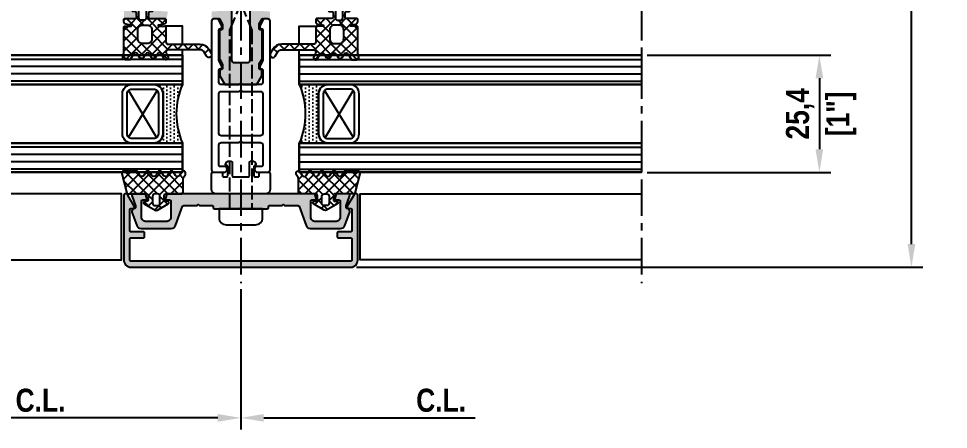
# Model space of a CAD drawing. Header units: millimetres. Extents: x -17234 to -8874, y -2869 to 1211.
# Drawn here: x -13308.9 to -13106.9, y -743.9 to -654.7 of the extents above; entities that cross this region are included whole.
import ezdxf

# ---------------------------------------------------------------- set-up
doc = ezdxf.new("R2010")
doc.units = ezdxf.units.MM
for name, pattern in [('ACAD_ISO07W100', [3, 0, -3]), ('AM_ISO02W050x2', [3.75, 3, -0.75]), ('CENTER', [50.8, 31.75, -6.35, 6.35, -6.35])]:
    doc.linetypes.add(name, pattern=pattern)
doc.layers.get('Defpoints').update_dxf_attribs({"linetype": 'ACAD_ISO07W100', "true_color": 0x105689})
for name, color, linetype in [('Centerline', 6, 'CENTER'), ('Dim', 5, 'Continuous'), ('Gasket EPDM', 32, 'Continuous'), ('Gasket Silicone', 20, 'Continuous'), ('Glass', 4, 'Continuous'), ('Profile', 1, 'Continuous'), ('Profile View', 9, 'Continuous'), ('PVC Spacer', 3, 'Continuous'), ('Screw', 9, 'Continuous'), ('Thermal Break', 3, 'Continuous')]:
    doc.layers.add(name, color=color, linetype=linetype)
doc.styles.add('TXT', font='techb___.ttf')
doc.dimstyles.new('ISO-25$0', dxfattribs={"dimtxt": 2.5, "dimasz": 2.5, "dimexe": 1.25, "dimexo": 0.625, "dimtad": 1, "dimtxsty": 'TXT', "dimcen": 2.5, "dimclrd": 5, "dimclre": 5, "dimclrt": 2, "dimadec": 0, "dimazin": 0, "dimtfac": 1, "dimtmove": 0, "dimatfit": 3, "dimfxl": 1, "dimarcsym": 0})

# ---------------------------------------------------------------- blocks, each defined once
blk = doc.blocks.new('*U4')
at = {"layer": 'Glass', "ltscale": 0.5}
h = blk.add_hatch(dxfattribs=at)
h.set_pattern_fill('ANSI31', color=5, scale=0.5, angle=45)
h.set_pattern_definition([(90, (0, -0.7), (-1.5875, 3e-16), [])])
h.paths.add_polyline_path([(0, 74.3), (6.35, 74.3), (6.35, 0), (0, 0)])
h.paths.add_polyline_path([(25.4, 0), (19.05, 0), (19.05, 74.3), (25.4, 74.3)])
at = {"layer": 'Glass'}
h = blk.add_hatch(dxfattribs=at)
h.set_pattern_fill('DOTS', color=9, scale=0.5)
h.set_pattern_definition([(0, (-1613.78865, -1630.7913), (0.396875, 0.79375), [0, -0.79375])])
h.paths.add_polyline_path([(17.05, 4.2), (8.35, 4.2, -0.414214), (6.35, 6.2), (6.35, 0, -0.20587), (19.05, 0), (19.05, 6.2, -0.414214)])
at = {"layer": 'Defpoints', "linetype": 'ByBlock', "ltscale": 0.5}
for points in [[(0, 74.3), (6.35, 74.3), (6.35, 0), (0, 0)], [(25.4, 0), (19.05, 0), (19.05, 74.3), (25.4, 74.3)]]:
    blk.add_lwpolyline(points, close=True, dxfattribs=at)
at = {"layer": 'Glass'}
for points in [[(0, 74.3), (0, 0), (6.35, 0), (6.35, 74.3)], [(19.05, 74.3), (19.05, 0), (25.4, 0), (25.4, 74.3)]]:
    blk.add_lwpolyline(points, dxfattribs=at)
at = {"layer": 'Glass', "color": 3}
for points in [[(19.05, 6.2), (19.05, 11, 0.414214), (17.05, 13), (8.35, 13, 0.414214), (6.35, 11), (6.35, 6.2, 0.414214), (8.35, 4.2), (17.05, 4.2, 0.414214)], [(18.05, 6.2), (18.05, 11, 0.414214), (17.05, 12), (8.35, 12, 0.414214), (7.35, 11), (7.35, 6.2, 0.414214), (8.35, 5.2), (17.05, 5.2, 0.414214)]]:
    blk.add_lwpolyline(points, format="xyb", close=True, dxfattribs=at)
at = {"layer": 'Glass', "color": 9}
for points in [[(7.64, 5.49), (17.76, 11.71)], [(7.64, 11.71), (17.86, 5.62)]]:
    blk.add_lwpolyline(points, dxfattribs=at)
blk.add_lwpolyline([(6.35, 0, -0.20587), (19.05, 0), (19.05, 6.2, -0.414214), (17.05, 4.2), (8.35, 4.2, -0.414214), (6.35, 6.2)], format="xyb", close=True, dxfattribs=at)
blk = doc.blocks.new('*D40')
at = {"layer": 'Defpoints', "color": 0, "transparency": 16777216}
for p in [(-13173.6, -556.26), (-13114.97, -556.26), (-13236.7, -708.66)]:
    blk.add_point(p, dxfattribs=at)
at = {"layer": 'Dim', "color": 5, "lineweight": -2, "transparency": 16777216}
for p, q in [((-13172.35, -556.26), (-13112.47, -556.26)), ((-13114.97, -703.66), (-13114.97, -561.26)), ((-13235.45, -708.66), (-13112.47, -708.66))]:
    blk.add_line(p, q, dxfattribs=at)
at = {"layer": 'Dim', "color": 5, "transparency": 16777216}
for points in [[(-13115.8, -561.26), (-13114.14, -561.26), (-13114.97, -556.26)], [(-13115.8, -703.66), (-13114.14, -703.66), (-13114.97, -708.66)]]:
    blk.add_solid(points, dxfattribs=at)
at = {"layer": 'Dim', "color": 2, "transparency": 16777216, "char_height": 5, "attachment_point": 5, "rotation": 90, "style": 'TXT'}
for s, insert in [('152,4', (-13119.16, -632.46)), ('[6"]', (-13110.22, -632.46))]:
    blk.add_mtext(s, dxfattribs=dict(at, insert=insert))
blk = doc.blocks.new('*D42')
at = {"layer": 'Defpoints', "color": 0, "ltscale": 0.5, "transparency": 16777216}
for p in [(-13347.6, -712.16), (-13260.6, -712.16), (-13347.6, -741.36)]:
    blk.add_point(p, dxfattribs=at)
at = {"layer": 'Dim', "color": 5, "lineweight": -2, "ltscale": 0.5, "transparency": 16777216}
for p, q in [((-13260.6, -713.41), (-13260.6, -743.86)), ((-13265.6, -741.36), (-13311.47, -741.36))]:
    blk.add_line(p, q, dxfattribs=at)
at = {"layer": 'Dim', "color": 5, "ltscale": 0.5, "transparency": 16777216}
blk.add_solid([(-13265.6, -740.53), (-13265.6, -742.2), (-13260.6, -741.36)], dxfattribs=at)
at = {"layer": 'Dim', "color": 2, "ltscale": 0.5, "transparency": 16777216, "insert": (-13304.1, -737.57), "char_height": 5, "attachment_point": 5, "style": 'TXT'}
blk.add_mtext('C.L.', dxfattribs=at)
blk = doc.blocks.new('*D41')
at = {"layer": 'Defpoints', "color": 0, "ltscale": 0.5, "transparency": 16777216}
for p in [(-13260.6, -712.16), (-13173.6, -712.16), (-13173.6, -741.36)]:
    blk.add_point(p, dxfattribs=at)
at = {"layer": 'Dim', "color": 5, "lineweight": -2, "ltscale": 0.5, "transparency": 16777216}
for p, q in [((-13260.6, -713.41), (-13260.6, -743.86)), ((-13255.6, -741.36), (-13209.72, -741.36))]:
    blk.add_line(p, q, dxfattribs=at)
at = {"layer": 'Dim', "color": 5, "ltscale": 0.5, "transparency": 16777216}
blk.add_solid([(-13255.6, -740.53), (-13255.6, -742.2), (-13260.6, -741.36)], dxfattribs=at)
at = {"layer": 'Dim', "color": 2, "ltscale": 0.5, "transparency": 16777216, "insert": (-13217.1, -737.57), "char_height": 5, "attachment_point": 5, "style": 'TXT'}
blk.add_mtext('C.L.', dxfattribs=at)
blk = doc.blocks.new('*D43')
at = {"layer": 'Defpoints', "color": 0, "transparency": 16777216}
for p in [(-13173.6, -662.69), (-13173.6, -688.09), (-13134.96, -688.09)]:
    blk.add_point(p, dxfattribs=at)
at = {"layer": 'Dim', "color": 5, "lineweight": -2, "transparency": 16777216}
for p, q in [((-13172.35, -662.69), (-13132.46, -662.69)), ((-13134.96, -667.69), (-13134.96, -683.09)), ((-13172.35, -688.09), (-13132.46, -688.09))]:
    blk.add_line(p, q, dxfattribs=at)
at = {"layer": 'Dim', "color": 5, "transparency": 16777216}
for points in [[(-13135.79, -667.69), (-13134.13, -667.69), (-13134.96, -662.69)], [(-13135.79, -683.09), (-13134.13, -683.09), (-13134.96, -688.09)]]:
    blk.add_solid(points, dxfattribs=at)
at = {"layer": 'Dim', "color": 2, "transparency": 16777216, "char_height": 5, "attachment_point": 5, "rotation": 90, "style": 'TXT'}
for s, insert in [('25,4', (-13139.15, -675.39)), ('[1"]', (-13130.21, -675.39))]:
    blk.add_mtext(s, dxfattribs=dict(at, insert=insert))
blk = doc.blocks.new('EGG - 01')
at = {"layer": 'Gasket EPDM', "ltscale": 0.5}
h = blk.add_hatch(dxfattribs=at)
h.set_pattern_fill('ANSI37', color=5, scale=0.5, style=0)
h.set_pattern_definition([(45, (16931.764, 552.2421), (-1.12253202, 1.12253202), []), (135, (16931.764, 552.2421), (-1.12253202, -1.12253202), [])])
edge = h.paths.add_edge_path()
edge.add_arc((7, -0.75), 0.5, 300, 420)
edge.add_line((7.25, -0.31), (6.52, 0.11))
edge.add_arc((6.77, 0.54), 0.5, 120, 240, ccw=False)
edge.add_line((6.52, 0.98), (7.25, 1.4))
edge.add_arc((7, 1.83), 0.5, 300, 420)
edge.add_line((7.25, 2.26), (6.52, 2.69))
edge.add_arc((6.77, 3.12), 0.5, 120, 240, ccw=False)
edge.add_line((6.52, 3.55), (7.25, 3.98))
edge.add_arc((7, 4.41), 0.5, 300, 360)
edge.add_line((7.5, 4.41), (7.5, 7))
edge.add_arc((7, 7), 0.5, 0, 105)
edge.add_line((6.87, 7.48), (2.69, 6.36))
edge.add_arc((2.75, 6.12), 0.25, 105, 180)
edge.add_line((2.5, 6.12), (2.5, 2))
edge.add_arc((2.25, 2), 0.25, 270, 360, ccw=False)
edge.add_line((2.25, 1.75), (1.17, 1.75))
edge.add_arc((1.17, 2), 0.25, 180, 270, ccw=False)
edge.add_line((0.92, 2), (0.92, 2.45))
edge.add_arc((0.62, 2.45), 0.3, 0, 150)
edge.add_line((0.36, 2.6), (-1, 0.25))
edge.add_arc((-0.57, 0), 0.5, 150, 210)
edge.add_line((-1, -0.25), (0.36, -2.6))
edge.add_arc((0.62, -2.45), 0.3, 210, 360)
edge.add_line((0.92, -2.45), (0.92, -2))
edge.add_arc((1.17, -2), 0.25, 90, 180, ccw=False)
edge.add_line((1.17, -1.75), (2.25, -1.75))
edge.add_arc((2.25, -2), 0.25, 0, 90, ccw=False)
edge.add_line((2.5, -2), (2.5, -5.38))
edge.add_arc((3, -5.38), 0.5, 180, 270)
edge.add_line((3, -5.88), (5.83, -5.88))
edge.add_arc((5.83, -6.38), 0.5, 60, 90, ccw=False)
edge.add_line((6.08, -5.94), (6.75, -6.33))
edge.add_arc((7, -5.9), 0.5, 240, 420)
edge.add_line((7.25, -5.47), (6.52, -5.05))
edge.add_arc((6.77, -4.61), 0.5, 120, 240, ccw=False)
edge.add_line((6.52, -4.18), (7.25, -3.76))
edge.add_arc((7, -3.32), 0.5, 300, 420)
edge.add_line((7.25, -2.89), (6.52, -2.47))
edge.add_arc((6.77, -2.03), 0.5, 120, 240, ccw=False)
edge.add_line((6.52, -1.6), (7.25, -1.18))
edge = h.paths.add_edge_path(flags=16)
edge.add_arc((0.5, -0.3), 0.5, 180, 270)
edge.add_line((0.5, -0.8), (2.01, -0.8))
edge.add_arc((2.01, -0.3), 0.5, 270, 360)
edge.add_line((2.51, -0.3), (2.51, 0.3))
edge.add_arc((2.01, 0.3), 0.5, 0, 90)
edge.add_line((2.01, 0.8), (0.5, 0.8))
edge.add_arc((0.5, 0.3), 0.5, 90, 180)
edge.add_line((0, 0.3), (0, -0.3))
for points in [[(7.25, -1.18, 0.57735), (7.25, -0.31), (6.52, 0.11, -0.57735), (6.52, 0.98), (7.25, 1.4, 0.57735), (7.25, 2.26), (6.52, 2.69, -0.57735), (6.52, 3.55), (7.25, 3.98, 0.267949), (7.5, 4.41), (7.5, 7, 0.493145), (6.87, 7.48), (2.69, 6.36, 0.339454), (2.5, 6.12), (2.5, 2, -0.414214), (2.25, 1.75), (1.17, 1.75, -0.414214), (0.92, 2), (0.92, 2.45, 0.767327), (0.36, 2.6), (-1, 0.25, 0.267949), (-1, -0.25), (0.36, -2.6, 0.767327), (0.92, -2.45), (0.92, -2, -0.414214), (1.17, -1.75), (2.25, -1.75, -0.414214), (2.5, -2), (2.5, -5.38, 0.414214), (3, -5.88), (5.83, -5.88, -0.131652), (6.08, -5.94), (6.75, -6.33, 1), (7.25, -5.47), (6.52, -5.05, -0.57735), (6.52, -4.18), (7.25, -3.76, 0.57735), (7.25, -2.89), (6.52, -2.47, -0.57735), (6.52, -1.6)], [(0, -0.3, 0.414214), (0.5, -0.8), (2.01, -0.8, 0.414214), (2.51, -0.3), (2.51, 0.3, 0.414214), (2.01, 0.8), (0.5, 0.8, 0.414214), (0, 0.3)]]:
    blk.add_lwpolyline(points, format="xyb", close=True, dxfattribs=at)
blk = doc.blocks.new('GG - 01')
at = {"layer": 'Gasket EPDM', "ltscale": 0.5}
h = blk.add_hatch(dxfattribs=at)
h.set_pattern_fill('ANSI37', color=5, scale=0.5, style=0)
h.set_pattern_definition([(45, (16923.136, 487.5036), (-1.12253202, 1.12253202), []), (135, (16923.136, 487.5036), (-1.12253202, -1.12253202), [])])
edge = h.paths.add_edge_path(flags=16)
edge.add_arc((-2.46, -4.83), 1, -90, 0, ccw=False)
edge.add_line((-2.46, -5.83), (-4.47, -5.83))
edge.add_arc((-4.47, -4.83), 1, 180, 270, ccw=False)
edge.add_line((-5.47, -4.83), (-5.47, -3.8))
edge.add_arc((-4.47, -3.8), 1, 90, 180, ccw=False)
edge.add_line((-4.47, -2.8), (-2.46, -2.8))
edge.add_arc((-2.46, -3.8), 1, 0, 90, ccw=False)
edge.add_line((-1.46, -3.8), (-1.46, -4.83))
edge = h.paths.add_edge_path()
edge.add_arc((-8, -7.46), 0.5, 300, 420)
edge.add_line((-7.75, -7.03), (-8.48, -6.6))
edge.add_arc((-8.23, -6.17), 0.5, 120, 240, ccw=False)
edge.add_line((-8.48, -5.74), (-7.75, -5.31))
edge.add_arc((-8, -4.88), 0.5, 300, 420)
edge.add_line((-7.75, -4.45), (-8.48, -4.03))
edge.add_arc((-8.23, -3.59), 0.5, 120, 240, ccw=False)
edge.add_line((-8.48, -3.16), (-7.75, -2.74))
edge.add_arc((-8, -2.3), 0.5, 300, 420)
edge.add_line((-7.75, -1.87), (-8.87, -1.22))
edge.add_arc((-8.75, -1), 0.25, 180, 240, ccw=False)
edge.add_line((-9, -1), (-9, 0))
edge.add_arc((-8.5, 0), 0.5, 75, 180, ccw=False)
edge.add_line((-8.37, 0.48), (-7.53, 0.26))
edge.add_arc((-7.47, 0.5), 0.25, 255, 270)
edge.add_line((-7.47, 0.25), (-1.91, 0.25))
edge.add_arc((-1.91, 0), 0.25, 0, 90, ccw=False)
edge.add_line((-1.66, 0), (-1.66, -1.36))
edge.add_arc((-1.56, -1.36), 0.1, 180, 350)
edge.add_line((-1.46, -1.37), (-1.24, -0.16))
edge.add_arc((-0.75, -0.25), 0.5, 90, 170, ccw=False)
edge.add_line((-0.75, 0.25), (-0.25, 0.25))
edge.add_arc((-0.25, 0), 0.25, 0, 90, ccw=False)
edge.add_line((0, 0), (0, -2.25))
edge.add_arc((0.25, -2.25), 0.25, 180, 270)
edge.add_line((0.25, -2.5), (1.2, -2.5))
edge.add_arc((1.2, -2.24), 0.258, 269.7084, 358.2435)
edge.add_line((1.46, -2.25), (1.46, -1.8))
edge.add_arc((1.76, -1.8), 0.3, 30, 180, ccw=False)
edge.add_line((2.02, -1.65), (3.12, -3.55))
edge.add_arc((2.69, -3.8), 0.5, -30, 30, ccw=False)
edge.add_line((3.12, -4.05), (2.02, -5.95))
edge.add_arc((1.76, -5.8), 0.3, 180, 330, ccw=False)
edge.add_line((1.46, -5.8), (1.46, -5.35))
edge.add_arc((1.2, -5.36), 0.258, 1.7565, 90.2916)
edge.add_line((1.2, -5.1), (0.25, -5.1))
edge.add_arc((0.25, -5.35), 0.25, 90, 180)
edge.add_line((0, -5.35), (0, -8.63))
edge.add_arc((-0.25, -8.63), 0.25, -90, 0, ccw=False)
edge.add_line((-0.25, -8.88), (-0.75, -8.88))
edge.add_arc((-0.75, -8.38), 0.5, 190, 270, ccw=False)
edge.add_line((-1.24, -8.46), (-1.46, -7.25))
edge.add_arc((-1.56, -7.27), 0.1, 10, 180)
edge.add_line((-1.66, -7.27), (-1.66, -8.63))
edge.add_arc((-1.91, -8.63), 0.25, -90, 0, ccw=False)
edge.add_line((-1.91, -8.88), (-5.1, -8.88))
edge.add_arc((-5.1, -9.38), 0.5, 90, 180)
edge.add_line((-5.6, -9.38), (-5.6, -16.31))
edge.add_arc((-7.8, -16.31), 2.2, 300, 360, ccw=False)
edge.add_line((-6.7, -18.21), (-7.58, -18.72))
edge.add_arc((-7.88, -18.2), 0.6, 120, 300, ccw=False)
edge.add_line((-8.18, -17.68), (-7.3, -17.17))
edge.add_arc((-7.8, -16.31), 1, 300, 360)
edge.add_line((-6.8, -16.31), (-6.8, -9.38))
edge.add_arc((-7.3, -9.38), 0.5, 360, 450)
edge.add_line((-7.3, -8.88), (-7.32, -8.88))
edge.add_arc((-7.32, -9.38), 0.5, 90, 120)
edge.add_line((-7.57, -8.94), (-8.25, -9.33))
edge.add_arc((-8.5, -8.9), 0.5, 120, 300, ccw=False)
edge.add_line((-8.75, -8.47), (-7.75, -7.89))
edge = h.paths.add_edge_path(flags=16)
edge.add_arc((1.62, -4.1), 0.5, -90, 0, ccw=False)
edge.add_line((1.62, -4.6), (0.11, -4.6))
edge.add_arc((0.11, -4.1), 0.5, 180, 270, ccw=False)
edge.add_line((-0.39, -4.1), (-0.39, -3.5))
edge.add_arc((0.11, -3.5), 0.5, 90, 180, ccw=False)
edge.add_line((0.11, -3), (1.62, -3))
edge.add_arc((1.62, -3.5), 0.5, 0, 90, ccw=False)
edge.add_line((2.12, -3.5), (2.12, -4.1))
blk.add_lwpolyline([(-7.75, -7.89, 0.57735), (-7.75, -7.03), (-8.48, -6.6, -0.57735), (-8.48, -5.74), (-7.75, -5.31, 0.57735), (-7.75, -4.45), (-8.48, -4.03, -0.57735), (-8.48, -3.16), (-7.75, -2.74, 0.57735), (-7.75, -1.87), (-8.87, -1.22, -0.267949), (-9, -1), (-9, 0), (-9, 0, -0.493145), (-8.37, 0.48), (-7.53, 0.26, 0.065543), (-7.47, 0.25), (-1.91, 0.25, -0.414214), (-1.66, 0), (-1.66, -1.36, 0.916331), (-1.46, -1.37), (-1.24, -0.16, -0.36397), (-0.75, 0.25), (-0.25, 0.25, -0.414214), (0, 0), (0, -2.25, 0.414214), (0.25, -2.5), (1.2, -2.5, 0.406745), (1.46, -2.25), (1.46, -1.8, -0.767327), (2.02, -1.65), (3.12, -3.55, -0.267949), (3.12, -4.05), (2.02, -5.95, -0.767327), (1.46, -5.8), (1.46, -5.35, 0.406745), (1.2, -5.1), (0.25, -5.1, 0.414214), (0, -5.35), (0, -8.63, -0.414214), (-0.25, -8.88), (-0.75, -8.88, -0.36397), (-1.24, -8.46), (-1.46, -7.25, 0.916331), (-1.66, -7.27), (-1.66, -8.63, -0.414214), (-1.91, -8.88), (-5.1, -8.88, 0.414214), (-5.6, -9.38), (-5.6, -16.31, -0.267949), (-6.7, -18.21), (-7.58, -18.72, -1), (-8.18, -17.68), (-7.3, -17.17, 0.267949), (-6.8, -16.31), (-6.8, -9.38, 0.414214), (-7.3, -8.88), (-7.32, -8.88, 0.131652), (-7.57, -8.94), (-8.25, -9.33, -1), (-8.75, -8.47), (-8.75, -8.47), (-7.75, -7.89, 0.267949)], format="xyb", dxfattribs=at)
for points in [[(-1.46, -4.83, -0.414214), (-2.46, -5.83), (-4.47, -5.83, -0.414214), (-5.47, -4.83), (-5.47, -3.8, -0.414214), (-4.47, -2.8), (-2.46, -2.8, -0.414214), (-1.46, -3.8)], [(2.12, -4.1, -0.414214), (1.62, -4.6), (0.11, -4.6, -0.414214), (-0.39, -4.1), (-0.39, -3.5, -0.414214), (0.11, -3), (1.62, -3, -0.414214), (2.12, -3.5)]]:
    blk.add_lwpolyline(points, format="xyb", close=True, dxfattribs=at)

msp = doc.modelspace()

# ---------------------------------------------------------------- hatches: boundary and pattern name
at = {"layer": 'Gasket Silicone', "ltscale": 0.5}
h = msp.add_hatch(color=1, dxfattribs=at)
h.dxf.hatch_style = 1
edge = h.paths.add_edge_path()
edge.add_line((-13272.062, -650.186), (-13271.709, -649.832))
edge.add_line((-13271.709, -649.832), (-13271.355, -650.186))
edge.add_arc((-13271.355, -649.936), 0.25, 269.98645, 270)
edge.add_line((-13271.355, -650.186), (-13265.846, -650.186))
edge.add_arc((-13265.846, -650.436), 0.25, 0, 90, ccw=False)
edge.add_line((-13265.596, -650.436), (-13265.596, -652.936))
edge.add_arc((-13265.846, -652.936), 0.25, -90, 0, ccw=False)
edge.add_line((-13265.846, -653.186), (-13266.696, -653.186))
edge.add_arc((-13266.696, -653.436), 0.25, 90, 180)
edge.add_line((-13266.946, -653.436), (-13266.946, -654.436))
edge.add_arc((-13266.696, -654.436), 0.25, 180, 270)
edge.add_line((-13266.696, -654.686), (-13265.458, -654.686))
edge.add_arc((-13265.458, -654.936), 0.25, 30, 90, ccw=False)
edge.add_line((-13265.241, -654.811), (-13264.612, -655.9))
edge.add_arc((-13264.829, -656.025), 0.25, 0, 30, ccw=False)
edge.add_line((-13264.579, -656.025), (-13264.579, -656.913))
edge.add_arc((-13264.829, -656.913), 0.25, -90, 0, ccw=False)
edge.add_line((-13264.829, -657.163), (-13264.946, -657.163))
edge.add_arc((-13264.946, -657.413), 0.25, 90, 180)
edge.add_line((-13265.196, -657.413), (-13265.196, -663.472))
edge.add_arc((-13264.946, -663.472), 0.25, 180, 210)
edge.add_line((-13265.163, -663.597), (-13264.612, -664.55))
edge.add_arc((-13264.829, -664.675), 0.25, 0, 30, ccw=False)
edge.add_line((-13264.579, -664.675), (-13264.579, -665.56))
edge.add_arc((-13264.829, -665.56), 0.25, -90, 0, ccw=False)
edge.add_line((-13264.829, -665.81), (-13264.929, -665.81))
edge.add_arc((-13264.929, -666.06), 0.25, 90, 180)
edge.add_line((-13265.179, -666.06), (-13265.179, -667.054))
edge.add_arc((-13264.929, -667.054), 0.25, 180, 210.00001)
edge.add_line((-13265.145, -667.179), (-13264.145, -668.911))
edge.add_arc((-13263.929, -668.786), 0.25, 210, 270)
edge.add_line((-13263.929, -669.036), (-13260.95, -669.036))
edge.add_line((-13260.95, -669.036), (-13260.596, -668.682))
edge.add_line((-13260.596, -668.682), (-13260.242, -669.036))
edge.add_line((-13260.242, -669.036), (-13257.263, -669.036))
edge.add_arc((-13257.263, -668.786), 0.25, 270, 330)
edge.add_line((-13257.047, -668.911), (-13256.047, -667.179))
edge.add_arc((-13256.263, -667.054), 0.25, 330, 360)
edge.add_line((-13256.013, -667.054), (-13256.013, -666.06))
edge.add_arc((-13256.263, -666.06), 0.25, 0, 90)
edge.add_line((-13256.263, -665.81), (-13256.363, -665.81))
edge.add_arc((-13256.363, -665.56), 0.25, 180, 270, ccw=False)
edge.add_line((-13256.613, -665.56), (-13256.613, -664.672))
edge.add_arc((-13256.363, -664.672), 0.25, 150, 180, ccw=False)
edge.add_line((-13256.58, -664.547), (-13256.03, -663.594))
edge.add_arc((-13256.246, -663.469), 0.25, 330, 360)
edge.add_line((-13255.996, -663.469), (-13255.996, -657.413))
edge.add_arc((-13256.246, -657.413), 0.25, 0, 90)
edge.add_line((-13256.246, -657.163), (-13256.363, -657.163))
edge.add_arc((-13256.363, -656.913), 0.25, 180, 270, ccw=False)
edge.add_line((-13256.613, -656.913), (-13256.613, -656.025))
edge.add_arc((-13256.363, -656.025), 0.25, 150, 180, ccw=False)
edge.add_line((-13256.58, -655.9), (-13255.951, -654.811))
edge.add_arc((-13255.735, -654.936), 0.25, 90, 150, ccw=False)
edge.add_line((-13255.735, -654.686), (-13254.496, -654.686))
edge.add_arc((-13254.496, -654.436), 0.25, 270, 360)
edge.add_line((-13254.246, -654.436), (-13254.246, -653.436))
edge.add_arc((-13254.496, -653.436), 0.25, 0, 90)
edge.add_line((-13254.496, -653.186), (-13255.346, -653.186))
edge.add_arc((-13255.346, -652.936), 0.25, 180, 270, ccw=False)
edge.add_line((-13255.596, -652.936), (-13255.594, -650.216))
edge.add_arc((-13255.844, -650.215), 0.25, 359.94922, 405)
edge.add_line((-13255.667, -650.039), (-13258.697, -647.009))
edge.add_arc((-13258.873, -647.186), 0.25, 45, 90)
edge.add_line((-13258.873, -646.936), (-13263.346, -646.936))
edge.add_arc((-13263.324, -646.664), 0.273, 181.95567, 265.27416, ccw=False)
edge.add_line((-13263.596, -646.673), (-13263.596, -646.186))
edge.add_arc((-13263.846, -646.186), 0.25, 360, 450)
edge.add_line((-13263.846, -645.936), (-13264.846, -645.936))
edge.add_arc((-13264.846, -646.186), 0.25, 90, 180)
edge.add_line((-13265.096, -646.186), (-13265.096, -646.673))
edge.add_arc((-13265.368, -646.664), 0.273, 274.72584, 358.04433, ccw=False)
edge.add_line((-13265.346, -646.936), (-13266.313, -646.936))
edge.add_arc((-13266.313, -646.686), 0.25, 240, 269.93126, ccw=False)
edge.add_line((-13266.438, -646.902), (-13268.054, -645.969))
edge.add_arc((-13268.179, -646.186), 0.25, 60, 90)
edge.add_line((-13268.179, -645.936), (-13282.996, -645.936))
edge.add_arc((-13282.996, -645.436), 0.5, 180, 270, ccw=False)
edge.add_line((-13283.496, -645.436), (-13283.496, -639.836))
edge.add_arc((-13283.246, -639.836), 0.25, 90, 180, ccw=False)
edge.add_line((-13283.246, -639.586), (-13268.179, -639.586))
edge.add_arc((-13268.179, -639.336), 0.25, 270.00023, 299.99992)
edge.add_line((-13268.054, -639.552), (-13266.438, -638.619))
edge.add_arc((-13266.313, -638.836), 0.25, 90.06874, 120, ccw=False)
edge.add_line((-13266.313, -638.586), (-13265.346, -638.586))
edge.add_arc((-13265.355, -638.844), 0.259, -0.86663, 88.09646, ccw=False)
edge.add_line((-13265.096, -638.848), (-13265.096, -639.336))
edge.add_arc((-13264.846, -639.336), 0.25, 180, 270)
edge.add_line((-13264.846, -639.586), (-13263.846, -639.586))
edge.add_arc((-13263.846, -639.336), 0.25, 270, 360)
edge.add_line((-13263.596, -639.336), (-13263.596, -638.836))
edge.add_arc((-13263.346, -638.836), 0.25, 90, 180, ccw=False)
edge.add_line((-13263.346, -638.586), (-13262.434, -638.586))
edge.add_arc((-13262.434, -638.336), 0.25, 270, 360)
edge.add_line((-13262.184, -638.336), (-13262.184, -637.086))
edge.add_arc((-13263.184, -637.086), 1, 0, 90)
edge.add_line((-13263.184, -636.086), (-13263.434, -636.086))
edge.add_arc((-13263.434, -636.336), 0.25, 90, 180)
edge.add_line((-13263.684, -636.336), (-13263.684, -636.836))
edge.add_arc((-13263.934, -636.836), 0.25, -90, 0, ccw=False)
edge.add_line((-13263.934, -637.086), (-13269.774, -637.086))
edge.add_arc((-13269.774, -636.836), 0.25, 180, 270, ccw=False)
edge.add_line((-13270.024, -636.836), (-13270.024, -634.848))
edge.add_arc((-13270.274, -634.848), 0.25, 0, 90)
edge.add_line((-13270.274, -634.598), (-13272.274, -634.598))
edge.add_arc((-13272.274, -634.848), 0.25, 90, 180)
edge.add_line((-13272.524, -634.848), (-13272.524, -636.836))
edge.add_arc((-13272.774, -636.836), 0.25, -90, 0, ccw=False)
edge.add_line((-13272.774, -637.086), (-13283.246, -637.086))
edge.add_arc((-13283.246, -636.836), 0.25, 180, 270, ccw=False)
edge.add_line((-13283.496, -636.836), (-13283.496, -560.511))
edge.add_arc((-13283.246, -560.511), 0.25, 90, 180, ccw=False)
edge.add_line((-13283.246, -560.261), (-13272.774, -560.261))
edge.add_arc((-13272.774, -560.511), 0.25, 0, 90, ccw=False)
edge.add_line((-13272.524, -560.511), (-13272.524, -562.511))
edge.add_arc((-13272.274, -562.511), 0.25, 180, 270)
edge.add_line((-13272.274, -562.761), (-13270.274, -562.761))
edge.add_arc((-13270.274, -562.511), 0.25, 270, 360)
edge.add_line((-13270.024, -562.511), (-13270.024, -558.011))
edge.add_arc((-13269.774, -558.011), 0.25, 90, 180, ccw=False)
edge.add_line((-13269.774, -557.761), (-13263.934, -557.761))
edge.add_arc((-13263.934, -558.011), 0.25, 0, 90, ccw=False)
edge.add_line((-13263.684, -558.011), (-13263.684, -558.511))
edge.add_arc((-13263.434, -558.511), 0.25, 180, 270)
edge.add_line((-13263.434, -558.761), (-13263.184, -558.761))
edge.add_arc((-13263.184, -557.761), 1, 270, 360)
edge.add_line((-13262.184, -557.761), (-13262.184, -556.511))
edge.add_arc((-13262.434, -556.511), 0.25, 0, 90)
edge.add_line((-13262.434, -556.261), (-13285.746, -556.261))
edge.add_arc((-13285.746, -556.511), 0.25, 90, 180)
edge.add_line((-13285.996, -556.511), (-13285.996, -654.436))
edge.add_arc((-13285.746, -654.436), 0.25, 180, 270)
edge.add_line((-13285.746, -654.686), (-13283.91, -654.686))
edge.add_arc((-13283.91, -654.436), 0.25, 270, 345)
edge.add_line((-13283.669, -654.5), (-13283.455, -653.7))
edge.add_arc((-13283.696, -653.636), 0.25, 345, 450)
edge.add_line((-13283.696, -653.386), (-13284.246, -653.386))
edge.add_arc((-13284.246, -653.136), 0.25, 180, 270, ccw=False)
edge.add_line((-13284.496, -653.136), (-13284.496, -650.436))
edge.add_arc((-13284.246, -650.436), 0.25, 90, 180, ccw=False)
edge.add_line((-13284.246, -650.186), (-13280.122, -650.186))
edge.add_arc((-13280.122, -650.436), 0.25, 10, 90, ccw=False)
edge.add_line((-13279.876, -650.392), (-13279.4, -653.092))
edge.add_arc((-13279.646, -653.136), 0.25, -90, 10, ccw=False)
edge.add_line((-13279.646, -653.386), (-13280.196, -653.386))
edge.add_arc((-13280.196, -653.636), 0.25, 90, 195)
edge.add_line((-13280.438, -653.7), (-13280.223, -654.5))
edge.add_arc((-13279.982, -654.436), 0.25, 195, 270)
edge.add_line((-13279.982, -654.686), (-13276.96, -654.686))
edge.add_arc((-13276.96, -654.436), 0.25, 270, 307.5)
edge.add_arc((-13276.96, -654.436), 0.25, 307.5, 345.00003)
edge.add_line((-13276.719, -654.5), (-13276.451, -653.5))
edge.add_arc((-13276.692, -653.436), 0.25, 345.00003, 449.99996)
edge.add_line((-13276.692, -653.186), (-13277.646, -653.186))
edge.add_arc((-13277.646, -652.936), 0.25, 180, 270, ccw=False)
edge.add_line((-13277.896, -652.936), (-13277.896, -650.436))
edge.add_arc((-13277.646, -650.436), 0.25, 90, 180, ccw=False)
edge.add_line((-13277.646, -650.186), (-13272.062, -650.186))
edge.add_line((-13272.062, -650.186), (-13272.062, -650.186))
edge = h.paths.add_edge_path(flags=16)
edge.add_arc((-13260.596, -652.189), 2.003, 0.66262, 179.48584)
edge.add_line((-13262.599, -652.171), (-13262.596, -663.773))
edge.add_arc((-13262.096, -663.773), 0.5, 180, 270)
edge.add_line((-13262.096, -664.273), (-13260.596, -664.273))
edge.add_line((-13260.596, -664.273), (-13259.096, -664.273))
edge.add_arc((-13259.096, -663.773), 0.5, 270, 360)
edge.add_line((-13258.596, -663.773), (-13258.593, -652.166))
h = msp.add_hatch(color=1, dxfattribs=at)
h.dxf.hatch_style = 1
edge = h.paths.add_edge_path()
edge.add_arc((-13236.696, -707.161), 1.5, 270, 360)
edge.add_line((-13235.196, -707.161), (-13235.196, -693.036))
edge.add_arc((-13235.446, -693.036), 0.25, 0, 90)
edge.add_line((-13235.446, -692.786), (-13235.631, -692.786))
edge.add_arc((-13235.631, -693.286), 0.5, 90, 150)
edge.add_line((-13236.064, -693.036), (-13237.468, -695.466))
edge.add_arc((-13237.251, -695.591), 0.25, 150, 260)
edge.add_line((-13237.295, -695.837), (-13236.703, -695.942))
edge.add_arc((-13236.746, -696.188), 0.25, 0, 80, ccw=False)
edge.add_line((-13236.496, -696.188), (-13236.496, -700.736))
edge.add_arc((-13236.746, -700.736), 0.25, 270, 360, ccw=False)
edge.add_line((-13236.746, -700.986), (-13239.446, -700.986))
edge.add_arc((-13239.446, -701.236), 0.25, 90, 180)
edge.add_line((-13239.696, -701.236), (-13239.696, -702.036))
edge.add_arc((-13239.446, -702.036), 0.25, 180, 270)
edge.add_line((-13239.446, -702.286), (-13236.746, -702.286))
edge.add_arc((-13236.746, -702.536), 0.25, 0, 90, ccw=False)
edge.add_line((-13236.496, -702.536), (-13236.496, -707.111))
edge.add_arc((-13236.746, -707.111), 0.25, -90, 0, ccw=False)
edge.add_line((-13236.746, -707.361), (-13284.446, -707.361))
edge.add_arc((-13284.446, -707.111), 0.25, 180, 270, ccw=False)
edge.add_line((-13284.696, -707.111), (-13284.696, -702.536))
edge.add_arc((-13284.446, -702.536), 0.25, 90, 180, ccw=False)
edge.add_line((-13284.446, -702.286), (-13281.746, -702.286))
edge.add_arc((-13281.746, -702.036), 0.25, 270, 360)
edge.add_line((-13281.496, -702.036), (-13281.496, -701.236))
edge.add_arc((-13281.746, -701.236), 0.25, 360, 450)
edge.add_line((-13281.746, -700.986), (-13284.446, -700.986))
edge.add_arc((-13284.446, -700.736), 0.25, 180, 270, ccw=False)
edge.add_line((-13284.696, -700.736), (-13284.696, -696.188))
edge.add_arc((-13284.446, -696.188), 0.25, 100, 180, ccw=False)
edge.add_line((-13284.489, -695.942), (-13283.898, -695.837))
edge.add_arc((-13283.941, -695.591), 0.25, 280, 390)
edge.add_line((-13283.724, -695.466), (-13285.128, -693.036))
edge.add_arc((-13285.561, -693.286), 0.5, 30, 90)
edge.add_line((-13285.561, -692.786), (-13285.746, -692.786))
edge.add_arc((-13285.746, -693.036), 0.25, 90, 180)
edge.add_line((-13285.996, -693.036), (-13285.996, -707.161))
edge.add_arc((-13284.496, -707.161), 1.5, 180, 270)
edge.add_line((-13284.496, -708.661), (-13236.696, -708.661))
h = msp.add_hatch(color=1, dxfattribs=at)
h.dxf.hatch_style = 1
edge = h.paths.add_edge_path()
edge.add_line((-13254.346, -695.286), (-13251.622, -695.286))
edge.add_line((-13251.622, -695.286), (-13251.372, -695.036))
edge.add_line((-13251.372, -695.036), (-13251.122, -695.286))
edge.add_line((-13251.122, -695.286), (-13248.197, -695.286))
edge.add_arc((-13248.197, -695.536), 0.25, 20, 90, ccw=False)
edge.add_line((-13247.962, -695.45), (-13246.442, -699.628))
edge.add_arc((-13245.502, -699.286), 1, 200, 270)
edge.add_line((-13245.502, -700.286), (-13238.932, -700.286))
edge.add_arc((-13238.932, -699.286), 1, 270, 340)
edge.add_line((-13237.993, -699.628), (-13236.927, -696.7))
edge.add_arc((-13237.397, -696.529), 0.5, 340, 440)
edge.add_line((-13237.31, -696.036), (-13237.343, -696.03))
edge.add_arc((-13237.257, -695.538), 0.5, 160, 260, ccw=False)
edge.add_line((-13237.726, -695.367), (-13236.909, -693.121))
edge.add_arc((-13237.144, -693.036), 0.25, 340, 450)
edge.add_line((-13237.144, -692.786), (-13239.753, -692.786))
edge.add_arc((-13239.753, -693.036), 0.25, 90, 165)
edge.add_line((-13239.994, -692.971), (-13240.209, -693.771))
edge.add_arc((-13239.967, -693.836), 0.25, 164.97677, 270)
edge.add_line((-13239.967, -694.086), (-13239.288, -694.086))
edge.add_arc((-13239.288, -694.336), 0.25, 0, 90, ccw=False)
edge.add_line((-13239.038, -694.336), (-13239.038, -697.786))
edge.add_arc((-13240.038, -697.786), 1, -90, 0, ccw=False)
edge.add_line((-13240.038, -698.786), (-13244.396, -698.786))
edge.add_arc((-13244.396, -697.786), 1, 180, 270, ccw=False)
edge.add_line((-13245.396, -697.786), (-13245.396, -694.336))
edge.add_arc((-13245.146, -694.336), 0.25, 90, 180, ccw=False)
edge.add_line((-13245.146, -694.086), (-13244.467, -694.086))
edge.add_arc((-13244.467, -693.836), 0.25, 270, 375.02323)
edge.add_line((-13244.226, -693.771), (-13244.44, -692.971))
edge.add_arc((-13244.682, -693.036), 0.25, 15, 90)
edge.add_line((-13244.682, -692.786), (-13276.51, -692.786))
edge.add_arc((-13276.51, -693.036), 0.25, 90, 165)
edge.add_line((-13276.752, -692.971), (-13276.966, -693.771))
edge.add_arc((-13276.725, -693.836), 0.25, 164.97677, 270)
edge.add_line((-13276.725, -694.086), (-13276.046, -694.086))
edge.add_arc((-13276.046, -694.336), 0.25, 0, 90, ccw=False)
edge.add_line((-13275.796, -694.336), (-13275.796, -697.786))
edge.add_arc((-13276.796, -697.786), 1, -90, 0, ccw=False)
edge.add_line((-13276.796, -698.786), (-13281.154, -698.786))
edge.add_arc((-13281.154, -697.786), 1, 180, 270, ccw=False)
edge.add_line((-13282.154, -697.786), (-13282.154, -694.336))
edge.add_arc((-13281.904, -694.336), 0.25, 90, 180, ccw=False)
edge.add_line((-13281.904, -694.086), (-13281.225, -694.086))
edge.add_arc((-13281.225, -693.836), 0.25, 270, 375.02323)
edge.add_line((-13280.983, -693.771), (-13281.198, -692.971))
edge.add_arc((-13281.44, -693.036), 0.25, 15, 90)
edge.add_line((-13281.44, -692.786), (-13284.048, -692.786))
edge.add_arc((-13284.048, -693.036), 0.25, 90, 200)
edge.add_line((-13284.283, -693.121), (-13283.466, -695.367))
edge.add_arc((-13283.935, -695.538), 0.5, -80, 20, ccw=False)
edge.add_line((-13283.849, -696.03), (-13283.882, -696.036))
edge.add_arc((-13283.795, -696.529), 0.5, 100, 200)
edge.add_line((-13284.265, -696.7), (-13283.2, -699.628))
edge.add_arc((-13282.26, -699.286), 1, 200, 270)
edge.add_line((-13282.26, -700.286), (-13275.69, -700.286))
edge.add_arc((-13275.69, -699.286), 1, 270, 340)
edge.add_line((-13274.75, -699.628), (-13273.23, -695.45))
edge.add_arc((-13272.995, -695.536), 0.25, 90, 160, ccw=False)
edge.add_line((-13272.995, -695.286), (-13270.07, -695.286))
edge.add_line((-13270.07, -695.286), (-13269.82, -695.036))
edge.add_line((-13269.82, -695.036), (-13269.57, -695.286))
edge.add_line((-13269.57, -695.286), (-13266.846, -695.286))
edge.add_arc((-13266.846, -695.536), 0.25, 0, 90, ccw=False)
edge.add_line((-13266.596, -695.536), (-13266.596, -695.736))
edge.add_arc((-13266.346, -695.736), 0.25, 180, 270)
edge.add_line((-13266.346, -695.986), (-13260.846, -695.986))
edge.add_line((-13260.846, -695.986), (-13260.596, -695.736))
edge.add_line((-13260.596, -695.736), (-13260.346, -695.986))
edge.add_line((-13260.346, -695.986), (-13254.846, -695.986))
edge.add_arc((-13254.846, -695.736), 0.25, 270, 360)
edge.add_line((-13254.596, -695.736), (-13254.596, -695.536))
edge.add_arc((-13254.346, -695.536), 0.25, 90, 180, ccw=False)

# ---------------------------------------------------------------- linework, layer by layer
at = {"layer": 'Centerline', "ltscale": 0.25}
for points in [[(-13260.596, -549.911), (-13260.596, -712.161)], [(-13173.596, -549.911), (-13173.596, -712.161)]]:
    msp.add_lwpolyline(points, dxfattribs=at)
at = {"layer": 'Gasket EPDM', "ltscale": 0.5}
for points in [[(-13273.296, -660.286), (-13273.296, -656.341), (-13277.119, -656.341)], [(-13247.896, -660.286), (-13247.896, -656.341), (-13244.074, -656.341)], [(-13273.296, -662.686), (-13273.296, -661.486)], [(-13247.896, -662.686), (-13247.896, -661.486)]]:
    msp.add_lwpolyline(points, dxfattribs=at)
at = {"layer": 'Profile', "color": 9, "ltscale": 0.5}
for points in [[(-13258.593, -652.166, 0.989783), (-13262.599, -652.171), (-13262.596, -663.773, 0.4142136), (-13262.096, -664.273), (-13260.596, -664.273), (-13259.096, -664.273, 0.4142136), (-13258.596, -663.773)], [(-13236.696, -708.661, 0.4142136), (-13235.196, -707.161), (-13235.196, -693.036, 0.4142136), (-13235.446, -692.786), (-13235.631, -692.786, 0.2679492), (-13236.064, -693.036), (-13237.468, -695.466, 0.5205671), (-13237.295, -695.837), (-13236.703, -695.942, -0.3639702), (-13236.496, -696.188), (-13236.496, -700.736, -0.4142136), (-13236.746, -700.986), (-13239.446, -700.986, 0.4142136), (-13239.696, -701.236), (-13239.696, -702.036, 0.4142136), (-13239.446, -702.286), (-13236.746, -702.286, -0.4142136), (-13236.496, -702.536), (-13236.496, -707.111, -0.4142136), (-13236.746, -707.361), (-13284.446, -707.361, -0.4142136), (-13284.696, -707.111), (-13284.696, -702.536, -0.4142136), (-13284.446, -702.286), (-13281.746, -702.286, 0.4142136), (-13281.496, -702.036), (-13281.496, -701.236, 0.4142136), (-13281.746, -700.986), (-13284.446, -700.986, -0.4142136), (-13284.696, -700.736), (-13284.696, -696.188, -0.3639702), (-13284.489, -695.942), (-13283.898, -695.837, 0.5205671), (-13283.724, -695.466), (-13285.128, -693.036, 0.2679492), (-13285.561, -692.786), (-13285.746, -692.786, 0.4142136), (-13285.996, -693.036), (-13285.996, -707.161, 0.4142136), (-13284.496, -708.661)], [(-13254.346, -695.286), (-13251.622, -695.286), (-13251.372, -695.036), (-13251.122, -695.286), (-13248.197, -695.286, -0.3152988), (-13247.962, -695.45), (-13246.442, -699.628, 0.3152988), (-13245.502, -700.286), (-13238.932, -700.286, 0.3152988), (-13237.993, -699.628), (-13236.927, -696.7, 0.4663077), (-13237.31, -696.036), (-13237.343, -696.03, -0.4663077), (-13237.726, -695.367), (-13236.909, -693.121, 0.5205671), (-13237.144, -692.786), (-13239.753, -692.786, 0.3394543), (-13239.994, -692.971), (-13240.209, -693.771, 0.4932715), (-13239.967, -694.086), (-13239.288, -694.086, -0.4142136), (-13239.038, -694.336), (-13239.038, -697.786, -0.4142136), (-13240.038, -698.786), (-13244.396, -698.786, -0.4142136), (-13245.396, -697.786), (-13245.396, -694.336, -0.4142136), (-13245.146, -694.086), (-13244.467, -694.086, 0.4932715), (-13244.226, -693.771), (-13244.44, -692.971, 0.3394543), (-13244.682, -692.786), (-13276.51, -692.786, 0.3394543), (-13276.752, -692.971), (-13276.966, -693.771, 0.4932715), (-13276.725, -694.086), (-13276.046, -694.086, -0.4142136), (-13275.796, -694.336), (-13275.796, -697.786, -0.4142136), (-13276.796, -698.786), (-13281.154, -698.786, -0.4142136), (-13282.154, -697.786), (-13282.154, -694.336, -0.4142136), (-13281.904, -694.086), (-13281.225, -694.086, 0.4932715), (-13280.983, -693.771), (-13281.198, -692.971, 0.3394543), (-13281.44, -692.786), (-13284.048, -692.786, 0.5205671), (-13284.283, -693.121), (-13283.466, -695.367, -0.4663077), (-13283.849, -696.03), (-13283.882, -696.036, 0.4663077), (-13284.265, -696.7), (-13283.2, -699.628, 0.3152988), (-13282.26, -700.286), (-13275.69, -700.286, 0.3152988), (-13274.75, -699.628), (-13273.23, -695.45, -0.3152988), (-13272.995, -695.286), (-13270.07, -695.286), (-13269.82, -695.036), (-13269.57, -695.286), (-13266.846, -695.286, -0.4142136), (-13266.596, -695.536), (-13266.596, -695.736, 0.4142136), (-13266.346, -695.986), (-13260.846, -695.986), (-13260.596, -695.736), (-13260.346, -695.986), (-13254.846, -695.986, 0.4142136), (-13254.596, -695.736), (-13254.596, -695.536, -0.4142136)]]:
    msp.add_lwpolyline(points, format="xyb", close=True, dxfattribs=at)
msp.add_lwpolyline([(-13265.458, -654.686, -0.2679492), (-13265.241, -654.811), (-13264.612, -655.9, -0.1316525), (-13264.579, -656.025), (-13264.579, -656.913, -0.4142136), (-13264.829, -657.163), (-13264.946, -657.163, 0.4142136), (-13265.196, -657.413), (-13265.196, -663.472, 0.1316525), (-13265.163, -663.597), (-13264.612, -664.55, -0.1316525), (-13264.579, -664.675), (-13264.579, -665.56, -0.4142136), (-13264.829, -665.81), (-13264.929, -665.81, 0.4142136), (-13265.179, -666.06), (-13265.179, -667.054, 0.1316526), (-13265.145, -667.179), (-13264.145, -668.911, 0.2679492), (-13263.929, -669.036), (-13260.95, -669.036), (-13260.596, -668.682), (-13260.242, -669.036), (-13257.263, -669.036, 0.2679492), (-13257.047, -668.911), (-13256.047, -667.179, 0.1316525), (-13256.013, -667.054), (-13256.013, -666.06, 0.4142136), (-13256.263, -665.81), (-13256.363, -665.81, -0.4142136), (-13256.613, -665.56), (-13256.613, -664.672, -0.1316525), (-13256.58, -664.547), (-13256.03, -663.594, 0.1316525), (-13255.996, -663.469), (-13255.996, -657.413, 0.4142136), (-13256.246, -657.163), (-13256.363, -657.163, -0.4142136), (-13256.613, -656.913), (-13256.613, -656.025, -0.1316525), (-13256.58, -655.9), (-13255.951, -654.811, -0.2679492), (-13255.735, -654.686)], format="xyb", dxfattribs=at)
at = {"layer": 'Profile View', "ltscale": 0.5}
for points in [[(-13347.596, -707.073), (-13286.496, -707.073), (-13286.496, -692.786), (-13347.596, -692.786)], [(-13173.596, -707.073), (-13234.696, -707.073), (-13234.696, -692.786), (-13173.596, -692.786)]]:
    msp.add_lwpolyline(points, dxfattribs=at)
at = {"layer": 'PVC Spacer', "ltscale": 0.5}
msp.add_lwpolyline([(-13258.746, -688.836), (-13258.746, -685.936, -0.4142136), (-13258.496, -685.686), (-13257.794, -685.686, -0.2679492), (-13257.577, -685.811), (-13257.303, -686.286, -0.5773503), (-13257.476, -686.586), (-13257.546, -686.586, 0.4142136), (-13257.746, -686.786), (-13257.746, -688.836, 0.4142136), (-13257.496, -689.086), (-13256.846, -689.086, 0.4142136), (-13256.596, -688.836), (-13256.596, -688.336, -0.4142136), (-13256.346, -688.086), (-13254.496, -688.086, -0.4142136), (-13254.246, -688.336), (-13254.246, -691.786, -0.4142136), (-13255.246, -692.786), (-13260.346, -692.786), (-13260.596, -692.536), (-13260.596, -692.536), (-13260.596, -692.536), (-13260.846, -692.786), (-13265.946, -692.786, -0.4142136), (-13266.946, -691.786), (-13266.946, -688.336, -0.4142136), (-13266.696, -688.086), (-13264.846, -688.086, -0.4142136), (-13264.596, -688.336), (-13264.596, -688.836, 0.4142136), (-13264.346, -689.086), (-13263.696, -689.086, 0.4142136), (-13263.446, -688.836), (-13263.446, -686.786, 0.4142136), (-13263.646, -686.586), (-13263.716, -686.586, -0.5773503), (-13263.889, -686.286), (-13263.615, -685.811, -0.2679492), (-13263.398, -685.686), (-13262.696, -685.686, -0.4142136), (-13262.446, -685.936), (-13262.446, -688.836, 0.4142136), (-13262.196, -689.086), (-13258.996, -689.086, 0.4142136)], format="xyb", close=True, dxfattribs=at)
at = {"layer": 'Screw', "linetype": 'AM_ISO02W050x2'}
msp.add_lwpolyline([(-13263.009, -695.986), (-13263.009, -657.245), (-13260.596, -651.536), (-13258.183, -657.245), (-13258.183, -695.986)], dxfattribs=at)
at = {"layer": 'Screw'}
msp.add_lwpolyline([(-13255.859, -695.986), (-13258.183, -695.986), (-13263.009, -695.986), (-13265.333, -695.986), (-13265.333, -697.916, 0.4142136), (-13263.784, -699.465), (-13257.408, -699.465, 0.4142136), (-13255.859, -697.916)], format="xyb", close=True, dxfattribs=at)
at = {"layer": 'Thermal Break', "ltscale": 0.5}
for points in [[(-13260.95, -681.648), (-13260.596, -681.295), (-13260.242, -681.648), (-13256.346, -681.648, -0.4142135), (-13255.846, -682.148), (-13255.846, -686.586, -0.4142136), (-13256.096, -686.836), (-13257.096, -686.836, 0.5773503), (-13257.529, -687.586), (-13257.385, -687.836, 0.2679492), (-13256.952, -688.086), (-13254.746, -688.086, 0.4142136), (-13254.246, -687.586), (-13254.246, -655.283, 0.4142136), (-13254.746, -654.783), (-13255.501, -654.783, 0.284079), (-13255.724, -654.922), (-13256.466, -656.406, 0.5575365), (-13256.153, -656.913), (-13256.096, -656.913, -0.4142136), (-13255.846, -657.163), (-13255.846, -663.817, -0.1164338), (-13255.872, -663.929), (-13256.466, -665.117, 0.5575365), (-13256.153, -665.623), (-13256.096, -665.623, -0.4142136), (-13255.846, -665.873), (-13255.846, -668.536, -0.4142136), (-13256.346, -669.036), (-13264.846, -669.036, -0.4142136), (-13265.346, -668.536), (-13265.346, -665.877, -0.4142136), (-13265.096, -665.627), (-13265.039, -665.627, 0.5575365), (-13264.726, -665.12), (-13265.32, -663.932, -0.1164338), (-13265.346, -663.82), (-13265.346, -657.163, -0.4142136), (-13265.096, -656.913), (-13265.039, -656.913, 0.5575365), (-13264.726, -656.406), (-13265.468, -654.922, 0.284079), (-13265.692, -654.783), (-13266.446, -654.783, 0.4142136), (-13266.946, -655.283), (-13266.946, -687.586, 0.4142136), (-13266.446, -688.086), (-13264.239, -688.086, 0.2679492), (-13263.806, -687.836), (-13263.661, -687.586, 0.5773503), (-13264.094, -686.836), (-13265.096, -686.836, -0.4142136), (-13265.346, -686.586), (-13265.346, -682.148, -0.4142136), (-13264.846, -681.648), (-13260.95, -681.648)], [(-13260.95, -670.536), (-13260.596, -670.182), (-13260.242, -670.536), (-13256.346, -670.536, -0.4142135), (-13255.846, -671.036), (-13255.846, -679.648, -0.4142136), (-13256.346, -680.148), (-13264.846, -680.148, -0.4142136), (-13265.346, -679.648), (-13265.346, -671.036, -0.4142136), (-13264.846, -670.536), (-13260.95, -670.536)]]:
    msp.add_lwpolyline(points, format="xyb", dxfattribs=at)

# ---------------------------------------------------------------- block references
at = {"layer": 'Gasket EPDM'}
for name, p, rotation in [('GG - 01', (-13285.746, -654.686), 90.00000000000001), ('EGG - 01', (-13278.975, -695.289), 90)]:
    msp.add_blockref(name, p, dxfattribs=dict(at, rotation=rotation))
at = {"layer": 'Gasket EPDM', "xscale": -1, "rotation": 270}
for name, p in [('GG - 01', (-13235.446, -654.686)), ('EGG - 01', (-13242.217, -695.289))]:
    msp.add_blockref(name, p, dxfattribs=at)
at = {"layer": 'Glass', "xscale": -1, "rotation": 90}
msp.add_blockref('*U4', (-13273.296, -662.686), dxfattribs=at)
at = {"layer": 'Glass', "rotation": 270}
msp.add_blockref('*U4', (-13247.896, -662.686), dxfattribs=at)

# ---------------------------------------------------------------- dimensions: what is measured, and where the dimension line sits
at = {"layer": 'Dim'}
for base, p1, p2, picture, middle in [((-13114.969, -556.261), (-13236.696, -708.661), (-13173.596, -556.261), '*D40', (-13114.969, -632.461)), ((-13134.961, -688.086), (-13173.596, -662.686), (-13173.596, -688.086), '*D43', (-13134.961, -675.386))]:
    dim = msp.add_linear_dim(base=base, p1=p1, p2=p2, angle=90, dimstyle='ISO-25$0', override={"dimscale": 2, "dimpost": '\\X'}, dxfattribs=at)
    dim.commit()
    dim.dimension.update_dxf_attribs({"geometry": picture, "text_midpoint": middle})
at = {"layer": 'Dim', "ltscale": 0.5}
for base, p2, picture, middle in [((-13347.596, -741.364), (-13347.596, -712.161), '*D42', (-13304.096, -737.567)), ((-13173.596, -741.364), (-13173.596, -712.161), '*D41', (-13217.096, -737.567))]:
    dim = msp.add_linear_dim(base=base, p1=(-13260.596, -712.161), p2=p2, angle=180, text='C.L.', dimstyle='ISO-25$0', override={"dimscale": 2, "dimpost": '\\X', "dimse2": 1, "dimsd2": 1}, dxfattribs=at)
    dim.commit()
    dim.dimension.update_dxf_attribs({"geometry": picture, "text_midpoint": middle})

doc.saveas('drawing.dxf')
